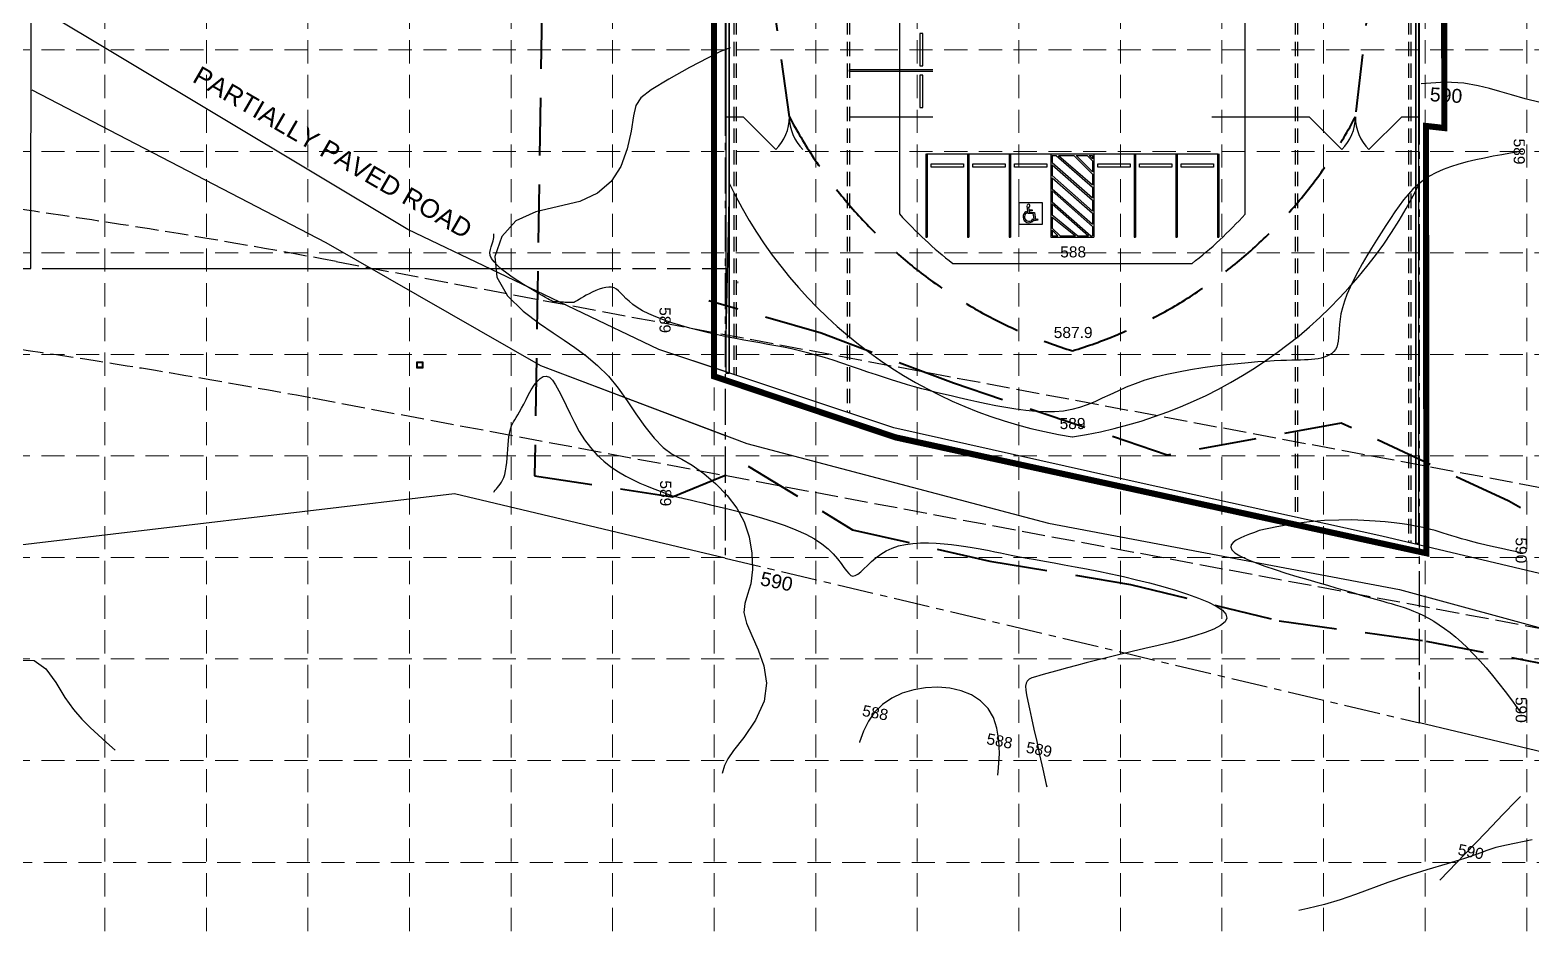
# Model space of a CAD drawing. Header units: inches. Extents: x 638 to 17512, y -393 to 10164.
# Drawn here: x 8355 to 12248, y 1558 to 3884 of the extents above; entities that cross this region are included whole.
import ezdxf
from ezdxf.enums import TextEntityAlignment as Align

# ---------------------------------------------------------------- set-up
doc = ezdxf.new("R2010")
doc.units = ezdxf.units.IN
doc.header["$LTSCALE"] = 600
doc.header["$MEASUREMENT"] = 0
for name, pattern in [('ADJOINERS', [2.85, 2.5, -0.05, 0.1, -0.05, 0.1, -0.05]), ('CENTERX2', [4, 2.5, -0.5, 0.5, -0.5]), ('DASHED', [0.75, 0.5, -0.25]), ('DASHEDX2', [1.5, 1, -0.5]), ('ESMT', [0.13, 0.1, -0.03]), ('HIDDEN', [0.375, 0.25, -0.125])]:
    doc.linetypes.add(name, pattern=pattern)
for name, color, linetype in [('Contour Lines Existing', 8, 'Continuous'), ('EC', 8, 'Continuous'), ('GRID', 254, 'HIDDEN'), ('LIMITS', 1, 'DASHED'), ('NEW - EDGING', 1, 'Continuous'), ('NEW - FENCE', 5, 'FENCELINE1'), ('NEW - LOT LINES', 5, 'CENTERX2'), ('NEW - PARKING', 8, 'Continuous'), ('NEW - PAVING', 5, 'Continuous'), ('NEW - SWB BOX', 6, 'Continuous'), ('NEW - TEXT 2', 1, 'Continuous'), ('PC', 3, 'Continuous'), ('s EASEMENTS', 8, 'ESMT'), ('s LOT_3', 7, 'Continuous'), ('s MAINT_TOPO', 7, 'Continuous'), ('s SURVE - BNDY_TR-B', 7, 'Continuous'), ('s SURVEY - ADJOINERS', 7, 'ADJOINERS')]:
    doc.layers.add(name, color=color, linetype=linetype)
doc.layers.add('Contour Lines Flow', color=4, linetype='HIDDEN', lineweight=40)
doc.styles.get("Standard").update_dxf_attribs({"font": 'ARIAL.TTF'})
doc.linetypes.add('FENCELINE1', pattern='A,0.25,-0.1,[133,ltypeshp.shx,S=0.1,R=0,X=-0.1,Y=0],-0.1,1', length=1.45)

msp = doc.modelspace()

# ---------------------------------------------------------------- linework, layer by layer
at = {"layer": 'Contour Lines Existing'}
for p, q in [((12102.1, 3547.3), (12079.8, 3542)), ((12124.8, 3552.1), (12102.1, 3547.3)), ((12147.6, 3556.5), (12124.8, 3552.1)), ((12170.2, 3560.6), (12147.6, 3556.5)), ((12192.4, 3564.5), (12170.2, 3560.6)), ((12213.9, 3568.3), (12192.4, 3564.5)), ((12218, 3569.1), (12213.9, 3568.3)), ((11982.2, 3504.7), (11966.8, 3494.4)), ((11999, 3513.9), (11982.2, 3504.7)), ((12017.4, 3522.2), (11999, 3513.9)), ((12037.2, 3529.6), (12017.4, 3522.2)), ((12058, 3536.1), (12037.2, 3529.6)), ((12079.8, 3542), (12058, 3536.1)), ((11939.5, 3471), (11927.1, 3457.8)), ((11952.6, 3483.2), (11939.5, 3471)), ((11966.8, 3494.4), (11952.6, 3483.2)), ((11903.8, 3428.4), (11892.4, 3412.3)), ((11915.2, 3443.6), (11903.8, 3428.4)), ((11927.1, 3457.8), (11915.2, 3443.6)), ((11881, 3395.3), (11869.3, 3377.3)), ((11892.4, 3412.3), (11881, 3395.3)), ((9557, 3345.8), (9556.8, 3355.1)), ((11857.1, 3358.4), (11844.7, 3338.7)), ((11869.3, 3377.3), (11857.1, 3358.4)), ((9547.1, 3307.1), (9548.2, 3314.5)), ((9548.2, 3314.5), (9550.4, 3321.7)), ((9550.4, 3321.7), (9553.1, 3329.2)), ((9553.1, 3329.2), (9555.5, 3337.2)), ((9555.5, 3337.2), (9557, 3345.8)), ((11832.2, 3318.6), (11819.8, 3298.1)), ((11844.7, 3338.7), (11832.2, 3318.6)), ((9547.9, 3299.6), (9547.1, 3307.1)), ((9551.2, 3291.4), (9547.9, 3299.6)), ((9557.6, 3282.6), (9551.2, 3291.4)), ((9566.7, 3273.1), (9557.6, 3282.6)), ((9578, 3263.3), (9566.7, 3273.1)), ((11807.9, 3277.5), (11796.5, 3257.1)), ((11819.8, 3298.1), (11807.9, 3277.5)), ((9590.9, 3253.3), (9578, 3263.3)), ((9605, 3243.4), (9590.9, 3253.3)), ((9619.6, 3233.6), (9605, 3243.4)), ((9634.3, 3224.3), (9619.6, 3233.6)), ((11786, 3236.9), (11776.5, 3217.3)), ((11796.5, 3257.1), (11786, 3236.9)), ((9648.5, 3215.6), (9634.3, 3224.3)), ((9661.7, 3207.7), (9648.5, 3215.6)), ((9673.2, 3200.9), (9661.7, 3207.7)), ((9682.8, 3195.2), (9673.2, 3200.9)), ((9690.6, 3190.7), (9682.8, 3195.2)), ((9796.2, 3196.1), (9789.2, 3192.1)), ((9804, 3200.3), (9796.2, 3196.1)), ((9812.4, 3204.5), (9804, 3200.3)), ((9821.1, 3208.4), (9812.4, 3204.5)), ((9829.9, 3212), (9821.1, 3208.4)), ((9838.7, 3214.8), (9829.9, 3212)), ((9847.1, 3216.7), (9838.7, 3214.8)), ((9855.1, 3217.6), (9847.1, 3216.7)), ((9862.4, 3217.1), (9855.1, 3217.6)), ((9868.8, 3215.1), (9862.4, 3217.1)), ((9874.7, 3211.8), (9868.8, 3215.1)), ((9880.4, 3207.3), (9874.7, 3211.8)), ((9886.1, 3201.7), (9880.4, 3207.3)), ((9892.4, 3195.3), (9886.1, 3201.7)), ((9899.4, 3188.2), (9892.4, 3195.3)), ((11768.3, 3198.5), (11761.6, 3180.6)), ((11776.5, 3217.3), (11768.3, 3198.5)), ((9696.8, 3187.1), (9690.6, 3190.7)), ((9701.7, 3184.4), (9696.8, 3187.1)), ((9705.5, 3182.4), (9701.7, 3184.4)), ((9708.6, 3181), (9705.5, 3182.4)), ((9711.2, 3180.1), (9708.6, 3181)), ((9713.6, 3179.5), (9711.2, 3180.1)), ((9715.9, 3179.2), (9713.6, 3179.5)), ((9718.6, 3179), (9715.9, 3179.2)), ((9721.8, 3178.8), (9718.6, 3179)), ((9725.4, 3178.5), (9721.8, 3178.8)), ((9729.4, 3178.3), (9725.4, 3178.5)), ((9733.6, 3178.1), (9729.4, 3178.3)), ((9737.9, 3177.9), (9733.6, 3178.1)), ((9742.1, 3177.6), (9737.9, 3177.9)), ((9746.3, 3177.4), (9742.1, 3177.6)), ((9750.1, 3177.3), (9746.3, 3177.4)), ((9753.6, 3177.1), (9750.1, 3177.3)), ((9756.6, 3177.1), (9753.6, 3177.1)), ((9759.1, 3177), (9756.6, 3177.1)), ((9761.1, 3177.1), (9759.1, 3177)), ((9762.9, 3177.3), (9761.1, 3177.1)), ((9764.6, 3177.8), (9762.9, 3177.3)), ((9766.3, 3178.5), (9764.6, 3177.8)), ((9768.4, 3179.6), (9766.3, 3178.5)), ((9770.9, 3181.1), (9768.4, 3179.6)), ((9774.1, 3183), (9770.9, 3181.1)), ((9778.1, 3185.4), (9774.1, 3183)), ((9783.1, 3188.5), (9778.1, 3185.4)), ((9789.2, 3192.1), (9783.1, 3188.5)), ((9907.6, 3180.5), (9899.4, 3188.2)), ((9917.3, 3172.5), (9907.6, 3180.5)), ((9928.9, 3164.3), (9917.3, 3172.5)), ((9942.6, 3156.1), (9928.9, 3164.3)), ((9958.7, 3148), (9942.6, 3156.1)), ((11756.5, 3163.9), (11752.9, 3148.2)), ((11761.6, 3180.6), (11756.5, 3163.9)), ((9977, 3140.1), (9958.7, 3148)), ((9997.1, 3132.4), (9977, 3140.1)), ((10018.7, 3125), (9997.1, 3132.4)), ((10041.5, 3117.9), (10018.7, 3125)), ((10065.1, 3111.2), (10041.5, 3117.9)), ((11748.8, 3120.4), (11747.8, 3108.1)), ((11750.4, 3133.8), (11748.8, 3120.4)), ((11752.9, 3148.2), (11750.4, 3133.8)), ((10089.1, 3104.8), (10065.1, 3111.2)), ((10113.3, 3098.8), (10089.1, 3104.8)), ((10137.2, 3093.3), (10113.3, 3098.8)), ((10160.6, 3088.4), (10137.2, 3093.3)), ((10183.2, 3083.9), (10160.6, 3088.4)), ((10205, 3079.8), (10183.2, 3083.9)), ((10226.2, 3076.1), (10205, 3079.8)), ((10247, 3072.4), (10226.2, 3076.1)), ((11745.5, 3077.4), (11744.1, 3069.1)), ((11746.4, 3086.6), (11745.5, 3077.4)), ((11747.1, 3096.8), (11746.4, 3086.6)), ((11747.8, 3108.1), (11747.1, 3096.8)), ((10267.4, 3068.9), (10247, 3072.4)), ((10287.7, 3065.2), (10267.4, 3068.9)), ((10308, 3061.3), (10287.7, 3065.2)), ((10328.4, 3057.1), (10308, 3061.3)), ((10349.1, 3052.4), (10328.4, 3057.1)), ((10370.3, 3047.1), (10349.1, 3052.4)), ((10392, 3041.1), (10370.3, 3047.1)), ((10414.2, 3034.5), (10392, 3041.1)), ((11716.6, 3038.1), (11709.4, 3035.5)), ((11723.3, 3041.4), (11716.6, 3038.1)), ((11729.2, 3045.3), (11723.3, 3041.4)), ((11734.3, 3050), (11729.2, 3045.3)), ((11738.6, 3055.5), (11734.3, 3050)), ((11741.9, 3061.9), (11738.6, 3055.5)), ((11744.1, 3069.1), (11741.9, 3061.9)), ((10436.7, 3027.5), (10414.2, 3034.5)), ((10459.3, 3020.1), (10436.7, 3027.5)), ((10482, 3012.5), (10459.3, 3020.1)), ((10504.5, 3004.8), (10482, 3012.5)), ((10526.8, 2997.1), (10504.5, 3004.8)), ((11363.1, 3002.7), (11331.9, 2997)), ((11394.6, 3007.6), (11363.1, 3002.7)), ((11425.8, 3011.9), (11394.6, 3007.6)), ((11456.1, 3015.6), (11425.8, 3011.9)), ((11485.2, 3018.7), (11456.1, 3015.6)), ((11512.5, 3021.2), (11485.2, 3018.7)), ((11537.4, 3023.3), (11512.5, 3021.2)), ((11559.6, 3024.8), (11537.4, 3023.3)), ((11579.3, 3025.9), (11559.6, 3024.8)), ((11596.6, 3026.7), (11579.3, 3025.9)), ((11611.9, 3027.3), (11596.6, 3026.7)), ((11625.4, 3027.7), (11611.9, 3027.3)), ((11637.5, 3027.9), (11625.4, 3027.7)), ((11648.4, 3028.2), (11637.5, 3027.9)), ((11658.3, 3028.5), (11648.4, 3028.2)), ((11667.5, 3028.9), (11658.3, 3028.5)), ((11676.4, 3029.5), (11667.5, 3028.9)), ((11685, 3030.4), (11676.4, 3029.5)), ((11693.5, 3031.7), (11685, 3030.4)), ((11701.7, 3033.3), (11693.5, 3031.7)), ((11709.4, 3035.5), (11701.7, 3033.3)), ((9654.3, 2951.1), (9661.6, 2962.7)), ((9661.6, 2962.7), (9669.2, 2972.6)), ((9669.2, 2972.6), (9677, 2980.4)), ((9677, 2980.4), (9684.9, 2985.2)), ((9684.9, 2985.2), (9693, 2986.5)), ((9693, 2986.5), (9701, 2983.5)), ((9701, 2983.5), (9709.1, 2975.8)), ((9709.1, 2975.8), (9717.3, 2964)), ((9717.3, 2964), (9725.8, 2948.6)), ((10548.6, 2989.7), (10526.8, 2997.1)), ((10569.8, 2982.6), (10548.6, 2989.7)), ((10590.4, 2975.9), (10569.8, 2982.6)), ((10610.1, 2969.7), (10590.4, 2975.9)), ((10629.2, 2964), (10610.1, 2969.7)), ((10647.8, 2958.7), (10629.2, 2964)), ((10666.3, 2953.7), (10647.8, 2958.7)), ((11219.6, 2966.8), (11196.2, 2957.5)), ((11244.8, 2975.6), (11219.6, 2966.8)), ((11272.2, 2983.5), (11244.8, 2975.6)), ((11301.4, 2990.7), (11272.2, 2983.5)), ((11331.9, 2997), (11301.4, 2990.7)), ((9634.5, 2914), (9640.7, 2926.1)), ((9640.7, 2926.1), (9647.3, 2938.7)), ((9647.3, 2938.7), (9654.3, 2951.1)), ((9725.8, 2948.6), (9734.8, 2930.3)), ((9734.8, 2930.3), (9744.4, 2910)), ((10684.8, 2948.9), (10666.3, 2953.7)), ((10703.6, 2944.3), (10684.8, 2948.9)), ((10722.8, 2939.7), (10703.6, 2944.3)), ((10742.8, 2935.1), (10722.8, 2939.7)), ((10763.6, 2930.3), (10742.8, 2935.1)), ((10785.6, 2925.3), (10763.6, 2930.3)), ((10808.9, 2920.1), (10785.6, 2925.3)), ((10833.3, 2914.8), (10808.9, 2920.1)), ((11114.5, 2920.2), (11095.1, 2912.2)), ((11133.9, 2929), (11114.5, 2920.2)), ((11153.8, 2938.3), (11133.9, 2929)), ((11174.4, 2947.9), (11153.8, 2938.3)), ((11196.2, 2957.5), (11174.4, 2947.9)), ((9615, 2879), (9619.1, 2885.7)), ((9619.1, 2885.7), (9623.7, 2893.6)), ((9623.7, 2893.6), (9628.9, 2903)), ((9628.9, 2903), (9634.5, 2914)), ((9744.4, 2910), (9754.8, 2888.3)), ((9754.8, 2888.3), (9766.2, 2865.8)), ((10858.5, 2909.6), (10833.3, 2914.8)), ((10884.2, 2904.8), (10858.5, 2909.6)), ((10910.1, 2900.5), (10884.2, 2904.8)), ((10936, 2897.1), (10910.1, 2900.5)), ((10961.6, 2894.7), (10936, 2897.1)), ((10986.5, 2893.6), (10961.6, 2894.7)), ((11010.6, 2893.9), (10986.5, 2893.6)), ((11033.4, 2895.9), (11010.6, 2893.9)), ((11055, 2899.8), (11033.4, 2895.9)), ((11075.4, 2905.3), (11055, 2899.8)), ((11095.1, 2912.2), (11075.4, 2905.3)), ((9597.6, 2837.9), (9599.1, 2845.4)), ((9599.1, 2845.4), (9600.9, 2851.8)), ((9600.9, 2851.8), (9602.9, 2857.5)), ((9602.9, 2857.5), (9605.4, 2862.7)), ((9605.4, 2862.7), (9608.2, 2867.8)), ((9608.2, 2867.8), (9611.4, 2873.2)), ((9611.4, 2873.2), (9615, 2879)), ((9766.2, 2865.8), (9778.6, 2843.3)), ((9778.6, 2843.3), (9792.4, 2821.5)), ((9593.5, 2797.1), (9594.4, 2808.4)), ((9594.4, 2808.4), (9595.3, 2819.2)), ((9595.3, 2819.2), (9596.4, 2829.1)), ((9596.4, 2829.1), (9597.6, 2837.9)), ((9792.4, 2821.5), (9807.5, 2801.1)), ((9590.4, 2762.2), (9591.5, 2773.7)), ((9591.5, 2773.7), (9592.6, 2785.4)), ((9592.6, 2785.4), (9593.5, 2797.1)), ((9807.5, 2801.1), (9824.2, 2782.6)), ((9824.2, 2782.6), (9842.1, 2766.1)), ((9842.1, 2766.1), (9860.8, 2751.4)), ((9582.7, 2723.8), (9585.2, 2731.8)), ((9585.2, 2731.8), (9587.3, 2741)), ((9587.3, 2741), (9589, 2751.2)), ((9589, 2751.2), (9590.4, 2762.2)), ((9860.8, 2751.4), (9880, 2738.5)), ((9880, 2738.5), (9899.1, 2727.2)), ((9899.1, 2727.2), (9917.9, 2717.4)), ((9556.8, 2686), (9557.8, 2687.4)), ((9557.8, 2687.4), (9560.5, 2690.8)), ((9560.5, 2690.8), (9563.6, 2694.2)), ((9563.6, 2694.2), (9566.8, 2697.7)), ((9566.8, 2697.7), (9570.2, 2701.6)), ((9570.2, 2701.6), (9573.5, 2706)), ((9573.5, 2706), (9576.8, 2711.1)), ((9576.8, 2711.1), (9579.9, 2716.9)), ((9579.9, 2716.9), (9582.7, 2723.8)), ((9917.9, 2717.4), (9935.8, 2708.9)), ((9935.8, 2708.9), (9952.6, 2701.7)), ((9952.6, 2701.7), (9967.9, 2695.7)), ((9967.9, 2695.7), (9981.2, 2690.7)), ((9981.2, 2690.7), (9992.2, 2686.6)), ((9992.2, 2686.6), (10001.1, 2683.3)), ((10001.1, 2683.3), (10008.2, 2680.7)), ((10008.2, 2680.7), (10013.8, 2678.7)), ((10013.8, 2678.7), (10018, 2677.2)), ((10018, 2677.2), (10021.3, 2676.2)), ((10021.3, 2676.2), (10023.8, 2675.4)), ((10023.8, 2675.4), (10025.8, 2674.9)), ((10025.8, 2674.9), (10027.6, 2674.5)), ((10027.6, 2674.5), (10029.4, 2674)), ((10029.4, 2674), (10031.6, 2673.5)), ((10031.6, 2673.5), (10034.5, 2672.9)), ((10034.5, 2672.9), (10038.3, 2672)), ((10038.3, 2672), (10043.4, 2670.7)), ((10043.4, 2670.7), (10050, 2669.1)), ((10050, 2669.1), (10058.6, 2667.1)), ((10058.6, 2667.1), (10069.5, 2664.5)), ((10069.5, 2664.5), (10082.9, 2661.4)), ((10082.9, 2661.4), (10099.1, 2657.5)), ((10099.1, 2657.5), (10118.6, 2653)), ((10118.6, 2653), (10141.4, 2647.6)), ((10141.4, 2647.6), (10167, 2641.4)), ((10167, 2641.4), (10194.7, 2634.5)), ((10194.7, 2634.5), (10223.8, 2626.7)), ((10223.8, 2626.7), (10253.6, 2618.2)), ((10253.6, 2618.2), (10283.4, 2608.9)), ((10283.4, 2608.9), (10312.4, 2598.9)), ((11671.6, 2608.5), (11630.2, 2603.3)), ((11710.5, 2611.7), (11671.6, 2608.5)), ((11747, 2613.2), (11710.5, 2611.7)), ((11781, 2613.4), (11747, 2613.2)), ((11812.4, 2612.5), (11781, 2613.4)), ((11841.3, 2610.8), (11812.4, 2612.5)), ((11867.4, 2608.5), (11841.3, 2610.8)), ((11890.9, 2605.9), (11867.4, 2608.5)), ((10312.4, 2598.9), (10340, 2588.1)), ((10340, 2588.1), (10365.5, 2576.7)), ((10365.5, 2576.7), (10388.1, 2564.4)), ((11503.2, 2571.6), (11491.6, 2566.5)), ((11515.7, 2576.6), (11503.2, 2571.6)), ((11528.4, 2581.4), (11515.7, 2576.6)), ((11540.5, 2586.2), (11528.4, 2581.4)), ((11586.5, 2596), (11540.5, 2586.2)), ((11630.2, 2603.3), (11586.5, 2596)), ((11911.6, 2603.2), (11890.9, 2605.9)), ((11929.9, 2600.5), (11911.6, 2603.2)), ((11946.2, 2597.7), (11929.9, 2600.5)), ((11960.6, 2594.9), (11946.2, 2597.7)), ((11973.6, 2592), (11960.6, 2594.9)), ((11985.6, 2589), (11973.6, 2592)), ((11996.7, 2586), (11985.6, 2589)), ((12007.5, 2582.8), (11996.7, 2586)), ((12018.1, 2579.5), (12007.5, 2582.8)), ((12029, 2576.1), (12018.1, 2579.5)), ((12040.4, 2572.5), (12029, 2576.1)), ((12052.6, 2568.8), (12040.4, 2572.5)), ((10388.1, 2564.4), (10407.4, 2551.6)), ((10407.4, 2551.6), (10423.5, 2538.4)), ((10423.5, 2538.4), (10436.8, 2525.3)), ((10559.8, 2524.6), (10573.8, 2533.3)), ((10573.8, 2533.3), (10589.2, 2540.6)), ((10589.2, 2540.6), (10606.2, 2546.2)), ((10606.2, 2546.2), (10624.3, 2550.2)), ((10624.3, 2550.2), (10643.5, 2552.7)), ((10643.5, 2552.7), (10663.3, 2554)), ((10663.3, 2554), (10683.6, 2554.2)), ((10683.6, 2554.2), (10703.9, 2553.4)), ((10703.9, 2553.4), (10724, 2551.9)), ((10724, 2551.9), (10743.6, 2549.9)), ((10743.6, 2549.9), (10762.4, 2547.5)), ((10762.4, 2547.5), (10780.2, 2544.9)), ((10780.2, 2544.9), (10796.7, 2542.2)), ((10796.7, 2542.2), (10812.1, 2539.5)), ((10812.1, 2539.5), (10826.9, 2536.8)), ((10826.9, 2536.8), (10841.3, 2534)), ((10841.3, 2534), (10855.7, 2531.1)), ((10855.7, 2531.1), (10870.4, 2528.1)), ((11468.6, 2549.4), (11467.1, 2542.9)), ((11467.1, 2542.9), (11470, 2535.9)), ((11473.6, 2555.4), (11468.6, 2549.4)), ((11470, 2535.9), (11477.7, 2528.4)), ((11481.5, 2561.1), (11473.6, 2555.4)), ((11491.6, 2566.5), (11481.5, 2561.1)), ((12065.6, 2564.9), (12052.6, 2568.8)), ((12079.6, 2561), (12065.6, 2564.9)), ((12094.7, 2556.8), (12079.6, 2561)), ((12111, 2552.6), (12094.7, 2556.8)), ((12128.8, 2548.2), (12111, 2552.6)), ((12148.1, 2543.7), (12128.8, 2548.2)), ((12169.1, 2539.1), (12148.1, 2543.7)), ((12191.8, 2534.3), (12169.1, 2539.1)), ((12216.5, 2529.5), (12191.8, 2534.3)), ((10436.8, 2525.3), (10447.9, 2512.6)), ((10447.9, 2512.6), (10457, 2500.8)), ((10457, 2500.8), (10464.6, 2490.2)), ((10516.4, 2486.9), (10525.6, 2495.8)), ((10525.6, 2495.8), (10535.9, 2505.4)), ((10535.9, 2505.4), (10547.2, 2515.2)), ((10547.2, 2515.2), (10559.8, 2524.6)), ((10870.4, 2528.1), (10885.8, 2525)), ((10885.8, 2525), (10902.2, 2521.7)), ((10902.2, 2521.7), (10919.9, 2518.2)), ((10919.9, 2518.2), (10939.3, 2514.6)), ((10939.3, 2514.6), (10960.7, 2510.7)), ((10960.7, 2510.7), (10984, 2506.6)), ((10984, 2506.6), (11009.1, 2502.1)), ((11009.1, 2502.1), (11035.8, 2497.3)), ((11035.8, 2497.3), (11064, 2492.2)), ((11064, 2492.2), (11093.5, 2486.5)), ((11477.7, 2528.4), (11490.8, 2520.3)), ((11490.8, 2520.3), (11508.7, 2511.8)), ((11508.7, 2511.8), (11530.4, 2502.9)), ((11530.4, 2502.9), (11555.1, 2493.9)), ((11555.1, 2493.9), (11582, 2484.8)), ((12218, 2529.3), (12216.5, 2529.5)), ((10464.6, 2490.2), (10471.1, 2481.3)), ((10471.1, 2481.3), (10476.9, 2474.3)), ((10476.9, 2474.3), (10482.4, 2469.7)), ((10482.4, 2469.7), (10488, 2467.9)), ((10488, 2467.9), (10494.1, 2469.2)), ((10494.1, 2469.2), (10500.8, 2473.1)), ((10500.8, 2473.1), (10508.2, 2479.2)), ((10508.2, 2479.2), (10516.4, 2486.9)), ((11093.5, 2486.5), (11124.3, 2480.4)), ((11124.3, 2480.4), (11156.2, 2473.8)), ((11156.2, 2473.8), (11189, 2466.5)), ((11189, 2466.5), (11222.7, 2458.6)), ((11222.7, 2458.6), (11256.9, 2450.1)), ((11582, 2484.8), (11610.1, 2475.9)), ((11610.1, 2475.9), (11638.6, 2467.2)), ((11638.6, 2467.2), (11666.6, 2458.9)), ((11666.6, 2458.9), (11693.3, 2451.2)), ((11256.9, 2450.1), (11291, 2441)), ((11291, 2441), (11324.1, 2431.4)), ((11324.1, 2431.4), (11355.4, 2421.4)), ((11355.4, 2421.4), (11384, 2411.1)), ((11693.3, 2451.2), (11717.7, 2444.1)), ((11717.7, 2444.1), (11739.3, 2437.9)), ((11739.3, 2437.9), (11758.1, 2432.4)), ((11758.1, 2432.4), (11774.5, 2427.6)), ((11774.5, 2427.6), (11788.9, 2423.3)), ((11788.9, 2423.3), (11801.6, 2419.6)), ((11801.6, 2419.6), (11812.9, 2416.2)), ((11812.9, 2416.2), (11823.3, 2413.2)), ((11384, 2411.1), (11409.1, 2400.7)), ((11409.1, 2400.7), (11429.8, 2390.2)), ((11429.8, 2390.2), (11445.4, 2379.7)), ((11445.4, 2379.7), (11454.8, 2369.3)), ((11823.3, 2413.2), (11833, 2410.4)), ((11833, 2410.4), (11842.4, 2407.7)), ((11842.4, 2407.7), (11851.9, 2405.2)), ((11851.9, 2405.2), (11861.8, 2402.5)), ((11861.8, 2402.5), (11872.1, 2399.8)), ((11872.1, 2399.8), (11882.7, 2396.9)), ((11882.7, 2396.9), (11893.7, 2393.8)), ((11893.7, 2393.8), (11905.1, 2390.3)), ((11905.1, 2390.3), (11916.8, 2386.5)), ((11916.8, 2386.5), (11928.9, 2382.1)), ((11928.9, 2382.1), (11941.2, 2377.2)), ((11941.2, 2377.2), (11953.9, 2371.7)), ((11440.9, 2339.8), (11423.3, 2330.6)), ((11452.6, 2349.3), (11440.9, 2339.8)), ((11457.4, 2359.2), (11452.6, 2349.3)), ((11454.8, 2369.3), (11457.4, 2359.2)), ((11953.9, 2371.7), (11966.9, 2365.5)), ((11966.9, 2365.5), (11980.1, 2358.5)), ((11980.1, 2358.5), (11993.6, 2350.7)), ((11993.6, 2350.7), (12007.4, 2341.9)), ((12007.4, 2341.9), (12021.5, 2332.2)), ((11344.3, 2304.3), (11312.2, 2296)), ((11374.1, 2312.8), (11344.3, 2304.3)), ((11400.7, 2321.6), (11374.1, 2312.8)), ((11423.3, 2330.6), (11400.7, 2321.6)), ((12021.5, 2332.2), (12035.9, 2321.4)), ((12035.9, 2321.4), (12050.6, 2309.4)), ((12050.6, 2309.4), (12065.6, 2296.2)), ((11179.4, 2264.5), (11148.8, 2257)), ((11211.5, 2272.2), (11179.4, 2264.5)), ((11244.9, 2280), (11211.5, 2272.2)), ((11278.8, 2287.9), (11244.9, 2280)), ((11312.2, 2296), (11278.8, 2287.9)), ((12065.6, 2296.2), (12081, 2281.7)), ((12081, 2281.7), (12096.8, 2265.9)), ((12096.8, 2265.9), (12112.8, 2248.6)), ((11003.6, 2219.2), (10986.9, 2214.6)), ((11022.6, 2224.4), (11003.6, 2219.2)), ((11043.9, 2230.1), (11022.6, 2224.4)), ((11067.2, 2236.3), (11043.9, 2230.1)), ((11092.6, 2242.9), (11067.2, 2236.3)), ((11119.8, 2249.8), (11092.6, 2242.9)), ((11148.8, 2257), (11119.8, 2249.8)), ((12112.8, 2248.6), (12129.3, 2229.8)), ((12129.3, 2229.8), (12145.8, 2209.9)), ((10936.8, 2190.1), (10935.6, 2182.5)), ((10935.6, 2182.5), (10936.1, 2172.5)), ((10939.8, 2195.8), (10936.8, 2190.1)), ((10944.7, 2200.3), (10939.8, 2195.8)), ((10951.7, 2203.9), (10944.7, 2200.3)), ((10960.9, 2207.1), (10951.7, 2203.9)), ((10972.6, 2210.5), (10960.9, 2207.1)), ((10986.9, 2214.6), (10972.6, 2210.5)), ((12145.8, 2209.9), (12162.4, 2189.3)), ((12162.4, 2189.3), (12178.7, 2168.3)), ((10588.3, 2151.4), (10564.2, 2134.9)), ((10615.6, 2164.1), (10588.3, 2151.4)), ((10645.4, 2173.2), (10615.6, 2164.1)), ((10676.4, 2178.5), (10645.4, 2173.2)), ((10707.9, 2179.8), (10676.4, 2178.5)), ((10738.9, 2177.2), (10707.9, 2179.8)), ((10768.4, 2170.5), (10738.9, 2177.2)), ((10795.3, 2159.6), (10768.4, 2170.5)), ((10818.9, 2144.5), (10795.3, 2159.6)), ((10838, 2125), (10818.9, 2144.5)), ((10936.1, 2172.5), (10938, 2159.7)), ((10938, 2159.7), (10941.2, 2143.5)), ((10941.2, 2143.5), (10945.6, 2123.5)), ((12178.7, 2168.3), (12194.6, 2147.2)), ((12194.6, 2147.2), (12209.9, 2126.6)), ((10544.1, 2115), (10527.9, 2091.9)), ((10564.2, 2134.9), (10544.1, 2115)), ((10852.1, 2101.2), (10838, 2125)), ((10945.6, 2123.5), (10950.9, 2099.3)), ((12209.9, 2126.6), (12218, 2115.5)), ((10515.1, 2065.9), (10505.3, 2037.5)), ((10527.9, 2091.9), (10515.1, 2065.9)), ((10861.3, 2073.4), (10852.1, 2101.2)), ((10866.3, 2042.1), (10861.3, 2073.4)), ((10950.9, 2099.3), (10957.2, 2071.1)), ((10957.2, 2071.1), (10964.2, 2039.4)), ((10505.3, 2037.5), (10505.1, 2036.8)), ((10867.5, 2007.7), (10866.3, 2042.1)), ((10964.2, 2039.4), (10971.9, 2004.7)), ((10865.5, 1970.6), (10867.5, 2007.7)), ((10971.9, 2004.7), (10980.2, 1967.4)), ((10863.2, 1951.8), (10865.5, 1970.6)), ((10980.2, 1967.4), (10989, 1927.9)), ((10989, 1927.9), (10990.4, 1921.6)), ((12207.6, 1885.6), (12172.8, 1849.3)), ((12218, 1896.6), (12207.6, 1885.6)), ((12172.8, 1849.3), (12129, 1803.7)), ((12129, 1803.7), (12074.9, 1747.5)), ((12074.9, 1747.5), (12009.4, 1679.7))]:
    msp.add_line(p, q, dxfattribs=at)
at = {"layer": 'Contour Lines Flow', "color": 35}
for p, q in [((11886.7, 4491.3), (11790.2, 3658.6)), ((10323.2, 3658.7), (10226.7, 4353.7)), ((9681.1, 3933.2), (9662.6, 2727.5)), ((10190.2, 3229.1), (10189.1, 3229.1)), ((10405.8, 3097.6, 7065.4), (10114.1, 3181.6, 7062.3)), ((10748.2, 2967.9, 7065.4), (10405.8, 3097.6, 7065.4)), ((11302.5, 2781.8), (10748.2, 2967.9)), ((11753.7, 2864.9), (11302.5, 2781.8)), ((12187.7, 2662.2), (11753.7, 2864.9)), ((9662.6, 2727.5), (10019.9, 2673.9)), ((10019.9, 2673.9), (10216.4, 2753.3)), ((10216.4, 2753.3), (10487, 2588.3)), ((12218, 2645), (12187.7, 2662.2)), ((10487, 2588.3), (10842.5, 2506.9)), ((10842.5, 2506.9), (11207.7, 2446.5)), ((11207.7, 2446.5), (11593, 2352.1)), ((11593, 2352.1), (11974.1, 2299.5)), ((11974.1, 2299.5), (12556.9, 2186.9))]:
    msp.add_line(p, q, dxfattribs=at)
for centre, radius, start, end in [((11418.2, 4235.9), 1237.8, 207.7937, 253.0204), ((10697.7, 4233), 1234.3, 286.9093, 332.2676)]:
    msp.add_arc(centre, radius, start, end, dxfattribs=at)
at = {"layer": 'EC', "color": 35}
for p, q in [((10144.7, 3828.5), (10112.4, 3812)), ((10169.4, 3838.1), (10144.7, 3828.5)), ((10064.6, 3786.5), (10010.7, 3756.7)), ((10112.4, 3812), (10064.6, 3786.5)), ((10010.7, 3756.7), (9964.9, 3729.2)), ((12023.5, 3748.8), (11960.7, 3744.3)), ((12071.5, 3745.9), (12023.5, 3748.8)), ((12108.5, 3739.5), (12071.5, 3745.9)), ((12137.9, 3732.4), (12108.5, 3739.5)), ((9937.9, 3708.2), (9925.2, 3688.3)), ((9964.9, 3729.2), (9937.9, 3708.2)), ((12164.9, 3724.7), (12137.9, 3732.4)), ((12194.5, 3715.8), (12164.9, 3724.7)), ((12230.3, 3705.8), (12194.5, 3715.8)), ((12268.8, 3695.8), (12230.3, 3705.8)), ((9919.1, 3661.3), (9912.9, 3622.1)), ((9925.2, 3688.3), (9919.1, 3661.3)), ((9912.9, 3622.1), (9902.9, 3575.7)), ((9902.9, 3575.7), (9886.5, 3529.8)), ((9886.5, 3529.8), (9861.3, 3491)), ((9861.3, 3491), (9826.1, 3460.8)), ((9780.2, 3439.7), (9665.8, 3412.9)), ((9826.1, 3460.8), (9780.2, 3439.7)), ((9614.1, 3389.2), (9577.5, 3348.4)), ((9665.8, 3412.9), (9614.1, 3389.2)), ((9577.5, 3348.4), (9560, 3296.5)), ((9560, 3296.5), (9564.7, 3242.8)), ((9564.7, 3242.8), (9592.3, 3194.8)), ((9592.3, 3194.8), (9633.3, 3154.8)), ((9633.3, 3154.8), (9675.8, 3122.8)), ((9675.8, 3122.8), (9710.7, 3098.9)), ((9710.7, 3098.9), (9739.6, 3079.6)), ((9739.6, 3079.6), (9767, 3060.9)), ((9767, 3060.9), (9796.3, 3039.3)), ((9796.3, 3039.3), (9826.1, 3014.4)), ((9826.1, 3014.4), (9854.5, 2986.3)), ((9854.5, 2986.3), (9879.7, 2955.5)), ((9879.7, 2955.5), (9902.9, 2922.7)), ((9902.9, 2922.7), (9925.4, 2888.9)), ((9925.4, 2888.9), (9948.7, 2855.6)), ((9948.7, 2855.6), (9972.6, 2825.3)), ((9972.6, 2825.3), (9996.3, 2801)), ((9996.3, 2801), (10019.7, 2784.3)), ((10019.7, 2784.3), (10044.1, 2771.1)), ((10044.1, 2771.1), (10071, 2755.8)), ((10071, 2755.8), (10101.2, 2734.4)), ((10101.2, 2734.4), (10132.6, 2707.3)), ((10132.6, 2707.3), (10161.9, 2676.7)), ((10161.9, 2676.7), (10186.6, 2644.1)), ((10186.6, 2644.1), (10205.7, 2609)), ((10205.7, 2609), (10218.9, 2570.1)), ((10218.9, 2570.1), (10226, 2527.4)), ((10226, 2527.4), (10227.3, 2485)), ((10227.3, 2485), (10223.2, 2448)), ((10215, 2419.8), (10207.3, 2396.7)), ((10223.2, 2448), (10215, 2419.8)), ((10207.3, 2396.7), (10205.2, 2373.6)), ((10205.2, 2373.6), (10212.4, 2346.2)), ((10212.4, 2346.2), (10226.2, 2313.8)), ((10226.2, 2313.8), (10242.6, 2276.7)), ((10242.6, 2276.7), (10257, 2235.5)), ((8330.1, 2249.7), (8365.7, 2249.2)), ((8365.7, 2249.2), (8396, 2227.4)), ((8396, 2227.4), (8421.8, 2191.7)), ((10257, 2235.5), (10264, 2190.7)), ((8421.8, 2191.7), (8445.1, 2153.4)), ((10264, 2190.7), (10257.9, 2143.2)), ((8445.1, 2153.4), (8467.7, 2121.9)), ((10257.9, 2143.2), (10235.5, 2094.5)), ((8467.7, 2121.9), (8489.6, 2096.8)), ((8489.6, 2096.8), (8510.8, 2075.7)), ((8510.8, 2075.7), (8531.4, 2056.3)), ((10235.5, 2094.5), (10205.4, 2049.8)), ((8531.4, 2056.3), (8553, 2036.7)), ((8553, 2036.7), (8575.7, 2016.8)), ((10205.4, 2049.8), (10178.6, 2015.3)), ((10163.3, 1993.7), (10155.3, 1976.9)), ((10178.6, 2015.3), (10163.3, 1993.7)), ((10155.3, 1976.9), (10148.6, 1955.8)), ((12131.2, 1756.2), (12106, 1746.7)), ((12154.7, 1764), (12131.2, 1756.2)), ((12181.9, 1770.4), (12154.7, 1764)), ((12248.4, 1783.8), (12181.9, 1770.4)), ((12028, 1721.6), (11975.6, 1706.4)), ((12073, 1735.3), (12028, 1721.6)), ((12106, 1746.7), (12073, 1735.3)), ((11922.5, 1690.1), (11874.4, 1673.5)), ((11975.6, 1706.4), (11922.5, 1690.1)), ((11790.2, 1642.1), (11750.8, 1628.6)), ((11874.4, 1673.5), (11790.2, 1642.1)), ((11666.7, 1605.7), (11643.8, 1600.8)), ((11710.4, 1616.6), (11666.7, 1605.7)), ((11750.8, 1628.6), (11710.4, 1616.6))]:
    msp.add_line(p, q, dxfattribs=at)
at = {"layer": 'GRID', "color": 252, "linetype": 'HIDDEN', "lineweight": 0, "ltscale": 0.4}
for p, q in [((8548.7, 9887.4), (8548.7, 672.4)), ((8812, 9887.4), (8812, 672.4)), ((9075.2, 9887.4), (9075.2, 672.4)), ((9338.5, 9887.4), (9338.5, 672.4)), ((9601.7, 9887.4), (9601.7, 672.4)), ((9865, 9887.4), (9865, 672.4)), ((10128.2, 9887.4), (10128.2, 672.4)), ((10391.5, 9887.4), (10391.5, 672.4)), ((10654.7, 9887.4), (10654.7, 672.4)), ((10918, 9887.4), (10918, 672.4)), ((11181.2, 9887.4), (11181.2, 672.4)), ((11444.5, 9887.4), (11444.5, 672.4)), ((11707.7, 9887.4), (11707.7, 672.4)), ((11971, 9887.4), (11971, 672.4)), ((12234.2, 9887.4), (12234.2, 672.4)), ((914.5, 3832.6), (17236, 3832.6)), ((914.5, 3569.4), (17236, 3569.4)), ((914.5, 3306.1), (17236, 3306.1)), ((914.5, 3042.9), (17236, 3042.9)), ((914.5, 2779.6), (17236, 2779.6)), ((914.5, 2516.4), (17236, 2516.4)), ((914.5, 2253.1), (17236, 2253.1)), ((914.5, 1989.9), (17236, 1989.9)), ((920.4, 1725.4), (17241.9, 1725.4))]:
    msp.add_line(p, q, dxfattribs=at)
at = {"layer": 'LIMITS', "ltscale": 0.5, "const_width": 16, "flags": 128}
msp.add_lwpolyline([(11235.8, 9397.9), (10914.5, 9431.9), (10900.6, 9263), (10089.8, 9324.5), (10095.2, 7654.7), (3247.7, 7651.7), (3240.9, 7469), (10127.1, 7463.9), (10127.9, 2985.9), (10598.3, 2827.7), (11974.3, 2527.3), (11973.2, 3635.2), (12020.9, 3629.8), (12011.9, 8785.1), (11211.6, 9205.7), (11235.8, 9397.9)], close=True, dxfattribs=at)
at = {"layer": 'NEW - EDGING', "color": 7, "ltscale": 0.0625}
for p, q in [((10158.7, 8607.7), (10158.7, 2994.1)), ((10166.7, 2994.1), (10166.7, 8607.7)), ((11946.7, 8607.7), (11946.7, 2553.3)), ((11954.7, 2553.3), (11954.7, 8607.7)), ((10158.7, 2994.1), (10166.7, 2994.1)), ((11946.7, 2553.3), (11954.7, 2553.3))]:
    msp.add_line(p, q, dxfattribs=at)
at = {"layer": 'NEW - FENCE', "color": 7, "ltscale": 0.0625}
for p, q in [((10156.7, 8607.7), (10156.7, 3658.7)), ((11956.7, 3658.7), (11956.7, 8607.7)), ((10156.7, 3658.7), (10203.3, 3658.7)), ((10203.3, 3658.7), (10288.2, 3574)), ((10479.2, 3658.7), (10695.2, 3658.7)), ((11418.2, 3658.7), (11670.2, 3658.7)), ((11670.2, 3658.7), (11755.2, 3573.8)), ((11825.3, 3573.8), (11910.3, 3658.7)), ((11910.3, 3658.7), (11956.7, 3658.7))]:
    msp.add_line(p, q, dxfattribs=at)
for centre, start, end in [((10203.2, 3658.7), 315.0569, 359.9999), ((10443.2, 3658.7), 179.9999, 224.943), ((11670.2, 3658.6), 315.0569, 359.9999), ((11910.2, 3658.6), 179.9999, 224.943)]:
    msp.add_arc(centre, 120, start, end, dxfattribs=at)
at = {"layer": 'NEW - LOT LINES', "color": 7, "ltscale": 0.0625}
for p, q in [((10156.7, 5653.7), (10156.7, 2514.5)), ((11956.7, 2087.2), (11956.7, 5653.7)), ((10156.7, 2514.5), (11956.7, 2087.2))]:
    msp.add_line(p, q, dxfattribs=at)
at = {"layer": 'NEW - PARKING', "color": 7, "linetype": 'DASHEDX2', "ltscale": 0.0625}
for p, q in [((10179.2, 5653.7), (10179.2, 2990.6)), ((10185.2, 5653.7), (10185.2, 2988.6)), ((10473.2, 5653.7), (10473.2, 2892.5)), ((10479.2, 5653.7), (10479.2, 2890.5)), ((11634.2, 5653.7), (11634.2, 2621.2)), ((11640.2, 5653.7), (11640.2, 2619.9)), ((11928.2, 5653.7), (11928.2, 2555.3)), ((11934.2, 5653.7), (11934.2, 2553.9))]:
    msp.add_line(p, q, dxfattribs=at)
at = {"layer": 'NEW - PARKING', "color": 7, "ltscale": 0.0625}
for p, q in [((10669.2, 3874.7), (10661.2, 3874.7)), ((10661.2, 3874.7), (10661.2, 3790.7)), ((10669.2, 3790.7), (10669.2, 3874.7)), ((10695.2, 3780.7), (10479.2, 3780.7)), ((10479.2, 3776.7), (10479.2, 3780.7)), ((10695.2, 3776.7), (10479.2, 3776.7)), ((10661.2, 3790.7), (10669.2, 3790.7)), ((10669.2, 3766.7), (10661.2, 3766.7)), ((10661.2, 3766.7), (10661.2, 3682.7)), ((10669.2, 3682.7), (10669.2, 3766.7)), ((10661.2, 3682.7), (10669.2, 3682.7)), ((10676.7, 3562.7), (10676.7, 3346.7)), ((10680.7, 3562.7), (10680.7, 3346.7)), ((10784.7, 3562.7), (10784.7, 3346.7)), ((10788.7, 3562.7), (10788.7, 3346.7)), ((10892.7, 3562.7), (10892.7, 3346.7)), ((10896.7, 3562.7), (10896.7, 3346.7)), ((11000.7, 3562.7), (11000.7, 3346.7)), ((11004.7, 3558.7), (11004.7, 3540.4)), ((11004.7, 3558.7), (11014.7, 3558.7)), ((11014.7, 3558.7), (11108.7, 3476.6)), ((11020.3, 3558.7), (11108.7, 3482.3)), ((11020.3, 3558.7), (11060.6, 3558.7)), ((11060.6, 3558.7), (11108.7, 3510.6)), ((11066.3, 3558.7), (11108.7, 3516.2)), ((11066.3, 3558.7), (11094.6, 3558.7)), ((11094.6, 3558.7), (11108.7, 3544.5)), ((11100.2, 3558.7), (11108.7, 3550.2)), ((11100.2, 3558.7), (11108.7, 3558.7)), ((11108.7, 3558.7), (11108.7, 3550.2)), ((11108.7, 3544.5), (11108.7, 3516.2)), ((11112.7, 3562.7), (11112.7, 3346.7)), ((11216.7, 3562.7), (11216.7, 3346.7)), ((11220.7, 3562.7), (11220.7, 3346.7)), ((11324.7, 3562.7), (11324.7, 3346.7)), ((11328.7, 3562.7), (11328.7, 3346.7)), ((11432.7, 3562.7), (11432.7, 3346.7)), ((11436.7, 3562.7), (11436.7, 3346.7)), ((10690.7, 3528.7), (10690.7, 3536.7)), ((10690.7, 3536.7), (10774.7, 3536.7)), ((10774.7, 3528.7), (10690.7, 3528.7)), ((10774.7, 3536.7), (10774.7, 3528.7)), ((10798.7, 3528.7), (10798.7, 3536.7)), ((10798.7, 3536.7), (10882.7, 3536.7)), ((10882.7, 3528.7), (10798.7, 3528.7)), ((10882.7, 3536.7), (10882.7, 3528.7)), ((10906.7, 3528.7), (10906.7, 3536.7)), ((10906.7, 3536.7), (10990.7, 3536.7)), ((10990.7, 3528.7), (10906.7, 3528.7)), ((10990.7, 3536.7), (10990.7, 3528.7)), ((11004.7, 3540.4), (11108.7, 3448.4)), ((11004.7, 3534.7), (11108.7, 3442.7)), ((11004.7, 3534.7), (11004.7, 3506.4)), ((11004.7, 3506.4), (11108.7, 3414.4)), ((11108.7, 3510.6), (11108.7, 3482.3)), ((11122.7, 3528.7), (11122.7, 3536.7)), ((11122.7, 3536.7), (11206.7, 3536.7)), ((11206.7, 3528.7), (11122.7, 3528.7)), ((11206.7, 3536.7), (11206.7, 3528.7)), ((11230.7, 3528.7), (11230.7, 3536.7)), ((11230.7, 3536.7), (11314.7, 3536.7)), ((11314.7, 3528.7), (11230.7, 3528.7)), ((11314.7, 3536.7), (11314.7, 3528.7)), ((11338.7, 3528.7), (11338.7, 3536.7)), ((11338.7, 3536.7), (11422.7, 3536.7)), ((11422.7, 3528.7), (11338.7, 3528.7)), ((11422.7, 3536.7), (11422.7, 3528.7)), ((11004.7, 3500.8), (11108.7, 3408.8)), ((11004.7, 3500.8), (11004.7, 3472.5)), ((11004.7, 3472.5), (11108.7, 3380.5)), ((11004.7, 3466.8), (11108.7, 3374.8)), ((11004.7, 3466.8), (11004.7, 3438.5)), ((11108.7, 3476.6), (11108.7, 3448.4)), ((11004.7, 3438.5), (11104.6, 3350.7)), ((11004.7, 3432.9), (11098.9, 3350.7)), ((11004.7, 3432.9), (11004.7, 3404.6)), ((11108.7, 3442.7), (11108.7, 3414.4)), ((11004.7, 3404.6), (11070.6, 3350.7)), ((11004.7, 3398.9), (11065, 3350.7)), ((11004.7, 3398.9), (11004.7, 3370.6)), ((11108.7, 3408.8), (11108.7, 3380.5)), ((11004.7, 3370.6), (11024.7, 3350.7)), ((11004.7, 3365), (11019, 3350.7)), ((11004.7, 3365), (11004.7, 3350.7)), ((11004.7, 3350.7), (11019, 3350.7)), ((11024.7, 3350.7), (11065, 3350.7)), ((11070.6, 3350.7), (11098.9, 3350.7)), ((11104.6, 3350.7), (11108.7, 3350.7)), ((11108.7, 3374.8), (11108.7, 3350.7))]:
    msp.add_line(p, q, dxfattribs=at)
at = {"layer": 'NEW - PARKING', "color": 7, "linetype": 'Continuous', "lineweight": 25}
for p, q in [((10918.8, 3436.6), (10978.6, 3436.6)), ((10918.8, 3379.4), (10918.8, 3436.6)), ((10939.3, 3426.8), (10939.2, 3427.6)), ((10942.1, 3408), (10939.3, 3426.8)), ((10978.6, 3436.6), (10978.6, 3379.4)), ((10937.6, 3413.5), (10938.5, 3409.4)), ((10955.3, 3408), (10942.1, 3408)), ((10942.1, 3408), (10942.1, 3408)), ((10943, 3424.5), (10942.9, 3424.6)), ((10942.9, 3424.6), (10944.1, 3418.1)), ((10944.1, 3418.1), (10944.1, 3418.1)), ((10944.1, 3418.1), (10952.6, 3418.1)), ((10952.6, 3415.2), (10944.5, 3415.2)), ((10944.5, 3415.2), (10944.5, 3415.2)), ((10944.5, 3415.2), (10945.4, 3411)), ((10945.4, 3411), (10945.4, 3411)), ((10945.4, 3411), (10958.3, 3411)), ((10952.6, 3418.1), (10952.6, 3418.1)), ((10952.6, 3418.1), (10952.6, 3415.2)), ((10952.6, 3415.2), (10952.6, 3415.2)), ((10954.4, 3394.6), (10954.4, 3394.8)), ((10954.4, 3394.8), (10955.3, 3388.9)), ((10958.3, 3389.7), (10955.3, 3408)), ((10955.3, 3408), (10955.3, 3408)), ((10955.3, 3388.9), (10955.4, 3389)), ((10955.3, 3388.9), (10955.3, 3388.9)), ((10958.3, 3411), (10958.3, 3411)), ((10958.3, 3411), (10960.9, 3393)), ((10966.9, 3391.3), (10958.3, 3389.5)), ((10958.3, 3389.5), (10958.3, 3389.7)), ((10958.3, 3389.7), (10958.3, 3389.7)), ((10958.3, 3389.5), (10958.3, 3389.5)), ((10960.9, 3393), (10966.4, 3394.3)), ((10960.9, 3393), (10960.9, 3393)), ((10966.4, 3394.3), (10966.4, 3394.3)), ((10966.4, 3394.3), (10966.9, 3391.3)), ((10966.9, 3391.3), (10966.9, 3391.3)), ((10978.6, 3379.4), (10918.8, 3379.4))]:
    msp.add_line(p, q, dxfattribs=at)
at = {"layer": 'NEW - PARKING', "color": 7}
for p, q in [((10676.7, 3346.7), (10680.7, 3346.7)), ((10784.7, 3346.7), (10788.7, 3346.7)), ((10892.7, 3346.7), (10896.7, 3346.7)), ((11000.7, 3346.7), (11112.7, 3346.7)), ((11216.7, 3346.7), (11220.7, 3346.7)), ((11324.7, 3346.7), (11328.7, 3346.7)), ((11432.7, 3346.7), (11436.7, 3346.7))]:
    msp.add_line(p, q, dxfattribs=at)
at = {"layer": 'NEW - PARKING', "color": 7, "linetype": 'Continuous', "lineweight": 25}
for centre, radius, start, end in [((10942.9, 3428.5), 3.94, 272.6741, 191.994), ((10944.1, 3399.5), 15.4, 114.9031, 317.0409), ((10944.1, 3399.5), 11.4, 120.2935, 334.7524)]:
    msp.add_arc(centre, radius, start, end, dxfattribs=at)
at = {"layer": 'NEW - PAVING', "color": 7, "ltscale": 0.0625}
for p, q in [((10166.7, 8617.7), (10166.7, 2994.1)), ((11946.7, 2551.4), (11946.7, 8617.7)), ((10678.7, 3562.7), (11434.7, 3562.7))]:
    msp.add_line(p, q, dxfattribs=at)
at = {"layer": 'NEW - PAVING', "color": 7}
for p, q in [((10479.2, 3658.7), (10695.2, 3658.7)), ((11418.2, 3658.7), (11634.2, 3658.7))]:
    msp.add_line(p, q, dxfattribs=at)
at = {"layer": 'NEW - SWB BOX', "ltscale": 0.0625}
for p, q in [((9357.2, 3007.4), (9357.2, 3023.4)), ((9357.2, 3023.4), (9373.2, 3023.4)), ((9373.2, 3007.4), (9357.2, 3007.4)), ((9359.2, 3009.4), (9359.2, 3021.4)), ((9359.2, 3021.4), (9371.2, 3021.4)), ((9371.2, 3009.4), (9359.2, 3009.4)), ((9371.2, 3021.4), (9371.2, 3009.4)), ((9373.2, 3023.4), (9373.2, 3007.4))]:
    msp.add_line(p, q, dxfattribs=at)
at = {"layer": 'PC', "color": 35}
for p, q in [((10608.8, 5613.7), (10608.8, 3406.9)), ((11504.6, 3406.9), (11504.6, 5613.7)), ((10166.7, 3486.4), (10158.7, 3088.8)), ((10746.5, 3278.8), (11366.9, 3278.8)), ((11056.4, 2829.2), (11057, 2829.2))]:
    msp.add_line(p, q, dxfattribs=at)
for centre, radius, start, end in [((11236, 4003.1), 1187.5, 205.7898, 261.3036), ((10877.9, 4018.8), 1203, 278.562, 333.7342), ((11373.4, 4090.4), 1025.5, 221.7952, 232.3178), ((10740.1, 4090.2), 1025.3, 307.6838, 318.2077)]:
    msp.add_arc(centre, radius, start, end, dxfattribs=at)
at = {"layer": 's EASEMENTS'}
for p, q in [((9148.5, 3283.6), (13198.6, 2523.6)), ((13132.2, 2169.8), (9082.1, 2929.8))]:
    msp.add_line(p, q, dxfattribs=at)
for radius in [19078, 18718]:
    msp.add_arc((5629.8, -15467), radius, 79.37168, 86.63833, dxfattribs=at)
at = {"layer": 's LOT_3'}
for p, q in [((9455.4, 2681), (8263.7, 2540.8)), ((10156.7, 2514.5), (9455.4, 2681))]:
    msp.add_line(p, q, dxfattribs=at)
at = {"layer": 's MAINT_TOPO'}
for p, q in [((9333.9, 3366.9), (8359.7, 3951.2)), ((8359.7, 3729.2), (9121.5, 3333)), ((9984.8, 3055.5), (9333.9, 3366.9)), ((9121.5, 3333), (9677.8, 3014.2)), ((10156.7, 2998.1), (9984.8, 3055.5)), ((10594.2, 2852.2), (9984.8, 3055.5)), ((9677.8, 3014.2), (10156.7, 2832.8)), ((9677.8, 3014.2), (10212.5, 2811.6)), ((11227.6, 2710.7), (10594.2, 2852.2)), ((10212.5, 2811.6), (10995.1, 2605.5)), ((11858.8, 2571.8), (11227.6, 2710.7)), ((10995.1, 2605.5), (11904.5, 2433.5)), ((13527, 2176.4), (11858.8, 2571.8)), ((11904.5, 2433.5), (13515.6, 1991.8))]:
    msp.add_line(p, q, dxfattribs=at)
at = {"layer": 's SURVE - BNDY_TR-B'}
for p, q in [((9455.4, 2681), (8263.7, 2540.8)), ((10156.7, 2514.5), (9455.4, 2681)), ((12855.4, 1873.8), (11956.7, 2087.2))]:
    msp.add_line(p, q, dxfattribs=at)
at = {"layer": 's SURVEY - ADJOINERS'}
for p, q in [((8361, 7466.5), (8356.3, 3265.3)), ((3256.7, 3265.3), (10156.7, 3265.3))]:
    msp.add_line(p, q, dxfattribs=at)

# ---------------------------------------------------------------- texts
at = {"layer": 'EC', "color": 35}
for rotation, p in [(356.5405, (12024.3, 3697)), (348.4116, (10286.5, 2436.4))]:
    msp.add_text('590', height=36, rotation=rotation, dxfattribs=at).set_placement(p, align=Align.CENTER)
for s, rotation, p in [('589', 270, (12215, 3568.9, 21012)), ('589', 270, (10001, 3131.8, 7044)), ('589', 270, (10002.5, 2682.6, 14112)), ('590', 270, (12220, 2534.7, 21024)), ('590', 270, (12220, 2121, 21024)), ('588', 349, (10545.8, 2113.6, 21012)), ('588', 349, (10868.1, 2040.4, 21012)), ('589', 349, (10970.5, 2018.3, 21012)), ('590', 349, (12089.6, 1753.3, 7080))]:
    msp.add_text(s, height=28.8, rotation=rotation, dxfattribs=at).set_placement(p, align=Align.MIDDLE_CENTER)
at = {"layer": 'NEW - TEXT 2', "color": 7}
msp.add_text('PARTIALLY PAVED ROAD', height=48, rotation=329.9476, dxfattribs=at).set_placement((8772.9, 3751.4))
at = {"layer": 'PC', "color": 35}
for s, p in [('588', (11058.7, 3308.7)), ('587.9', (11058.7, 3099.6)), ('589', (11057.1, 2863.6))]:
    msp.add_text(s, height=28.8, dxfattribs=at).set_placement(p, align=Align.MIDDLE_CENTER)

doc.saveas('drawing.dxf')
